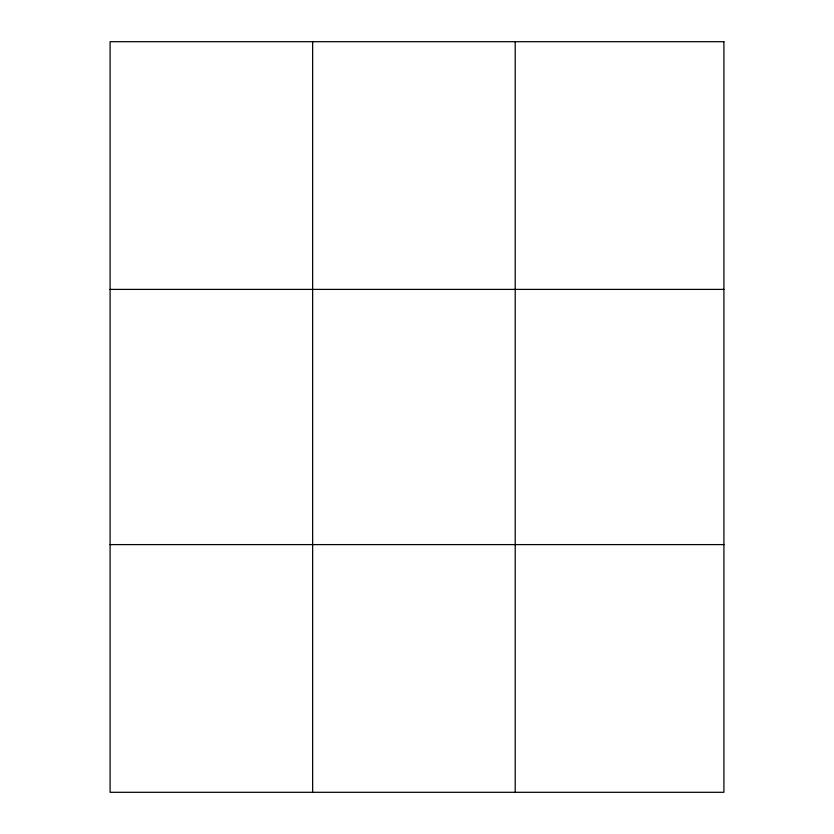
<?xml version="1.0" encoding="UTF-8"?>
<svg xmlns="http://www.w3.org/2000/svg" width="834" height="834" viewBox="0 0 834 834"><rect width="100%" height="100%" fill="white"/><g stroke="black" fill="none" stroke-linecap="round" stroke-linejoin="round"><path stroke-width="1.25" d="M312.646 792.3L312.646 41.7M515.214 792.3L515.214 41.7M110.088 289.398L723.912 289.398M110.088 544.602L723.912 544.602M723.912 41.7L110.088 41.7L110.088 792.3L723.912 792.3L723.912 41.7"/></g></svg>
